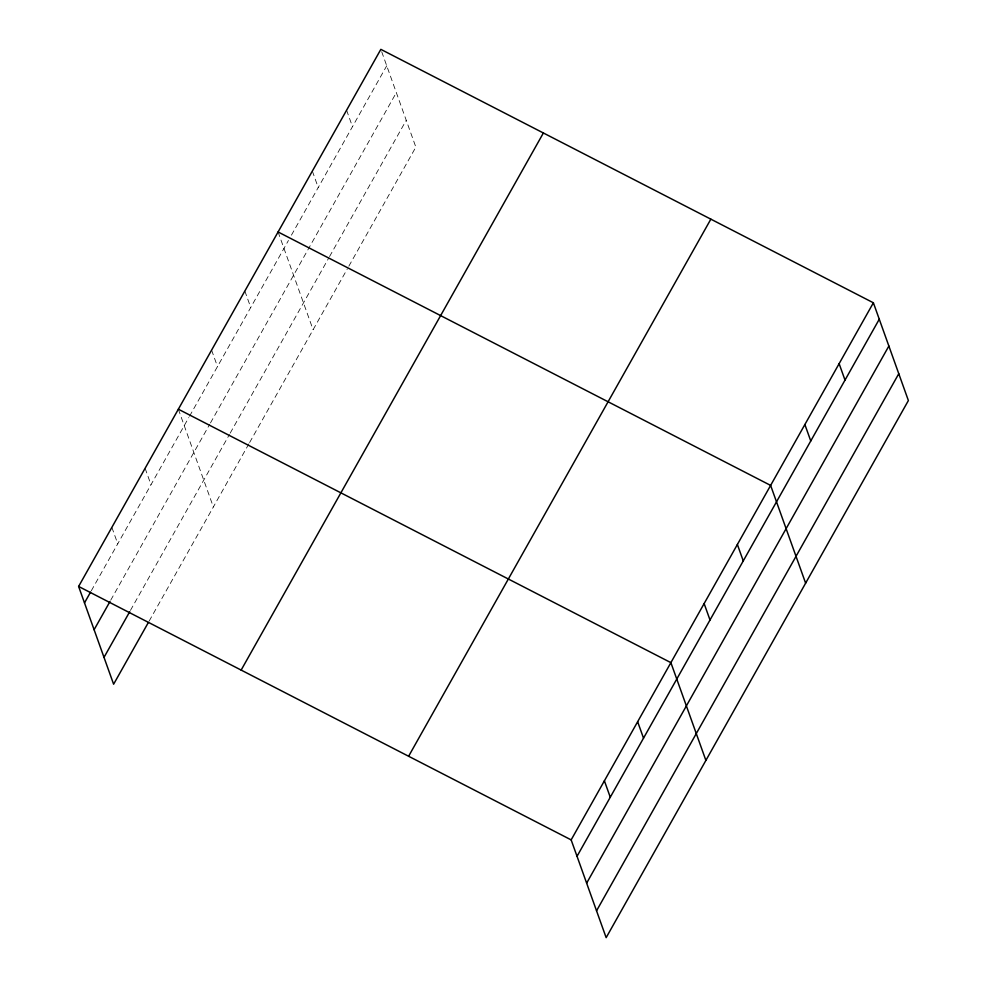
<?xml version="1.0" encoding="UTF-8"?>
<svg xmlns="http://www.w3.org/2000/svg" width="987" height="987" viewBox="0 0 987 987"><rect width="100%" height="100%" fill="white"/><g stroke="black" fill="none" stroke-linecap="round" stroke-linejoin="round"><path stroke-width="0.74" stroke-dasharray="4.93 3.7" d="M91.297 590.794L188.776 417.575M189.529 416.243L288.438 240.458M291.424 235.165L386.731 65.784M110.729 600.182L209.713 424.274M210.465 422.942L396.342 92.618M130.457 610.373L229.44 434.477M230.193 433.133L328.807 257.891M329.547 256.571L406.237 120.278M149.136 621.107L248.872 443.854M249.625 442.521L347.35 268.859M348.83 266.206L415.848 147.112L380.846 49.35M346.597 110.223L352.482 126.657M312.348 171.096L318.221 187.53M278.087 231.97L313.089 329.72M244.85 291.042L250.723 307.475M211.6 350.126L217.485 366.559M178.351 409.21L213.352 506.973M145.114 468.282L150.986 484.716M111.864 527.366L117.749 543.8"/><path stroke-width="1.48" d="M78.615 586.451L380.846 49.35L873.384 302.787L908.385 400.549L606.154 937.65L571.152 839.888L78.615 586.451L113.616 684.213L148.383 622.439M84.5 602.884L90.545 592.138M94.11 629.718L109.976 601.527M104.005 657.367L129.704 611.718M241.149 670.087L543.381 132.986M408.618 756.252L710.85 219.151M571.152 839.888L873.384 302.787M577.025 856.321L879.269 319.22M586.636 883.155L888.868 346.055M596.543 910.816L898.775 373.715M278.087 231.97L770.625 485.407L805.626 583.169M178.351 409.21L670.889 662.647L705.89 760.409M839.123 363.66L845.008 380.094M804.874 424.533L810.759 440.967M737.375 544.479L743.26 560.912M704.126 603.563L710.011 619.996M637.639 721.731L643.524 738.153M604.389 780.803L610.274 797.237"/></g></svg>
